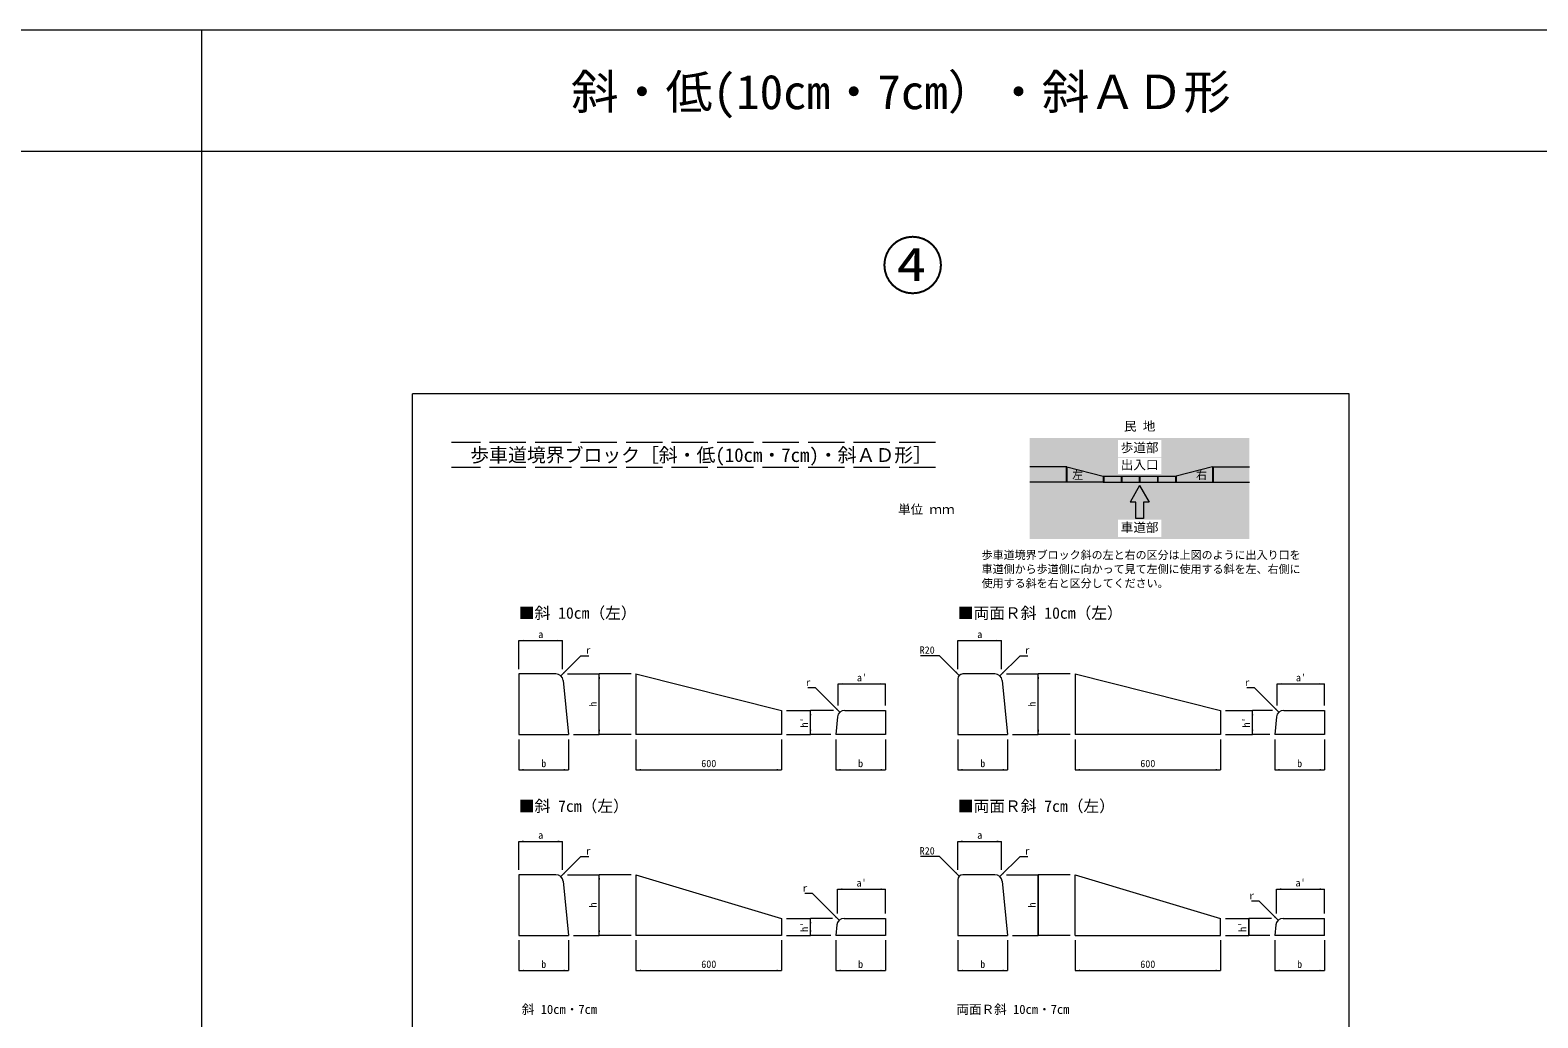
# Model space of a CAD drawing. Units: millimetres at full size. Extents: x 10998 to 40298, y -6982 to 1118.
# Drawn here: x 27871 to 34085, y -2955 to 1118 of the extents above; entities that cross this region are included whole.
import ezdxf
from ezdxf.enums import TextEntityAlignment as Align

# ---------------------------------------------------------------- set-up
doc = ezdxf.new("R2010")
doc.units = ezdxf.units.MM
doc.header["$LTSCALE"] = 25
doc.linetypes.add('DASHED', pattern=[7.5, 6, -1.5])
for name, color, linetype, lineweight in [('0_2', 7, 'Continuous', 20), ('寸法線', 7, 'Continuous', 9), ('本体', 2, 'Continuous', 20), ('枠', 5, 'Continuous', 5), ('ﾊｯﾁﾝｸﾞ', 7, 'Continuous', 9)]:
    doc.layers.add(name, color=color, linetype=linetype, lineweight=lineweight)
doc.layers.add('_0-0_', color=7, linetype='Continuous')
doc.styles.add('ＭＳ ゴシック', font='')
doc.styles.get('ＭＳ ゴシック').set_extended_font_data('MS Gothic')

# ---------------------------------------------------------------- blocks, each defined once
blk = doc.blocks.new('filled_arrow')
at = {"color": 0, "linetype": 'Continuous', "lineweight": -2}
blk.add_solid([(7.5, 1.25), (0, 0), (7.5, -1.25)], dxfattribs=at)

msp = doc.modelspace()

# ---------------------------------------------------------------- hatches: boundary and pattern name
at = {"layer": 'ﾊｯﾁﾝｸﾞ'}
h = msp.add_hatch(color=256, dxfattribs=at)
h.paths.add_polyline_path([(31990.94, -564.32), (31990.94, -683.02), (32143.44, -683.02), (32293.44, -720.52), (32593.44, -720.52), (32743.44, -683.02), (32895.94, -683.02), (32895.94, -564.32)])
h.paths.add_polyline_path([(32354.3, -712.53), (32532.57, -712.53), (32532.57, -645.52), (32354.3, -645.52)], flags=16)
h.paths.add_polyline_path([(32353.64, -642.82), (32533.23, -642.82), (32533.23, -571.86), (32353.64, -571.86)], flags=16)
for color, points in [(8, [(31990.94, -683.02), (31990.94, -745.52), (32895.94, -745.52), (32895.94, -683.02), (32743.44, -683.02), (32593.44, -720.52), (32293.44, -720.52), (32143.44, -683.02)]), (6, [(32404.14, -827.6), (32427.97, -827.6), (32427.97, -895.66), (32458.91, -895.66), (32458.91, -827.6), (32482.74, -827.6), (32443.44, -759.53)])]:
    msp.add_hatch(color=color, dxfattribs=at).paths.add_polyline_path(points)
h = msp.add_hatch(color=256, dxfattribs=at)
h.paths.add_polyline_path([(32895.94, -979.94), (32895.94, -745.52), (31990.94, -745.52), (31990.94, -979.94)])
h.paths.add_polyline_path([(32404.14, -827.6), (32443.44, -759.53), (32482.74, -827.6), (32458.91, -827.6), (32458.91, -895.66), (32427.97, -895.66), (32427.97, -827.6)], flags=16)
h.paths.add_polyline_path([(32353.64, -971.95), (32533.23, -971.95), (32533.23, -900.99), (32353.64, -900.99)], flags=16)

# ---------------------------------------------------------------- linework, layer by layer
at = {"layer": '0_2', "linetype": 'DASHED', "lineweight": 15}
for p, q in [((31601.96, -581.99), (29607.36, -581.99)), ((31601.96, -685.99), (29607.36, -685.99))]:
    msp.add_line(p, q, dxfattribs=at)
at = {"layer": '0_2', "lineweight": 9}
for q in [(32404.14, -827.6), (32482.74, -827.6)]:
    msp.add_line((32443.44, -759.53), q, dxfattribs=at)
msp.add_lwpolyline([(32482.74, -827.6), (32458.91, -827.6), (32458.91, -895.66), (32427.97, -895.66), (32427.97, -827.6), (32404.14, -827.6)], dxfattribs=at)
at = {"layer": '寸法線'}
for p, q in [((29885.13, -1399.09), (30065.13, -1399.09)), ((29885.13, -1516.7), (29885.13, -1399.09)), ((30065.13, -1516.7), (30065.13, -1399.09)), ((31694.41, -1399.09), (31874.41, -1399.09)), ((31694.41, -1516.7), (31694.41, -1399.09)), ((31874.41, -1516.7), (31874.41, -1399.09)), ((30085.13, -1536.7), (30216.67, -1536.7)), ((30216.67, -1786.7), (30216.67, -1536.7)), ((30216.67, -1786.7), (30216.67, -1536.7)), ((30347.89, -1536.7), (30216.67, -1536.7)), ((31894.41, -1536.7), (32025.95, -1536.7)), ((32025.95, -1786.7), (32025.95, -1536.7)), ((32025.95, -1786.7), (32025.95, -1536.7)), ((32157.16, -1536.7), (32025.95, -1536.7)), ((31201.2, -1577.67), (31396.2, -1577.67)), ((31201.2, -1666.7), (31201.2, -1577.67)), ((31396.2, -1666.7), (31396.2, -1577.67)), ((33010.47, -1577.67), (33205.47, -1577.67)), ((33010.47, -1666.7), (33010.47, -1577.67)), ((33205.47, -1666.7), (33205.47, -1577.67)), ((30987.89, -1686.7), (31087.2, -1686.7)), ((31087.2, -1786.7), (31087.2, -1686.7)), ((31087.2, -1786.7), (31087.2, -1686.7)), ((31181.2, -1686.7), (31087.2, -1686.7)), ((32797.16, -1686.7), (32908.71, -1686.7)), ((32908.71, -1786.7), (32908.71, -1686.7)), ((32908.71, -1786.7), (32908.71, -1686.7)), ((32990.47, -1686.7), (32908.71, -1686.7)), ((30110.13, -1786.7), (30216.67, -1786.7)), ((30347.89, -1786.7), (30216.67, -1786.7)), ((30987.89, -1786.7), (31087.2, -1786.7)), ((31171.2, -1786.7), (31087.2, -1786.7)), ((31919.41, -1786.7), (32025.95, -1786.7)), ((32157.16, -1786.7), (32025.95, -1786.7)), ((32797.16, -1786.7), (32908.71, -1786.7)), ((32980.47, -1786.7), (32908.71, -1786.7)), ((29885.13, -1806.7), (29885.13, -1931.64)), ((30090.13, -1806.7), (30090.13, -1931.64)), ((30367.89, -1806.7), (30367.89, -1931.64)), ((30967.89, -1806.7), (30967.89, -1931.64)), ((31191.2, -1806.7), (31191.2, -1931.64)), ((31396.2, -1806.7), (31396.2, -1931.64)), ((31694.41, -1806.7), (31694.41, -1931.64)), ((31899.41, -1806.7), (31899.41, -1931.64)), ((32177.16, -1806.7), (32177.16, -1931.64)), ((32777.16, -1806.7), (32777.16, -1931.64)), ((33000.47, -1806.7), (33000.47, -1931.64)), ((33205.47, -1806.7), (33205.47, -1931.64)), ((29885.13, -1931.64), (30090.13, -1931.64)), ((30367.89, -1931.64), (30967.89, -1931.64)), ((31191.2, -1931.64), (31396.2, -1931.64)), ((31694.41, -1931.64), (31899.41, -1931.64)), ((32177.16, -1931.64), (32777.16, -1931.64)), ((33000.47, -1931.64), (33205.47, -1931.64)), ((29885.13, -2226.81), (30065.13, -2226.81)), ((29885.13, -2344.42), (29885.13, -2226.81)), ((30065.13, -2344.42), (30065.13, -2226.81)), ((30085.13, -2364.42), (30216.56, -2364.42)), ((30216.56, -2614.42), (30216.56, -2364.42)), ((30216.56, -2614.42), (30216.56, -2364.42)), ((30347.89, -2364.42), (30216.56, -2364.42)), ((32025.95, -2614.42), (32025.95, -2364.42)), ((32157.16, -2364.42), (32025.95, -2364.42)), ((31198.2, -2423.88), (31396.2, -2423.88)), ((31198.2, -2524.42), (31198.2, -2423.88)), ((31396.2, -2524.42), (31396.2, -2423.88)), ((30987.89, -2544.42), (31087.2, -2544.42)), ((31087.2, -2614.42), (31087.2, -2544.42)), ((31087.2, -2614.42), (31087.2, -2544.42)), ((31178.2, -2544.42), (31087.2, -2544.42)), ((32893.38, -2614.42), (32893.38, -2544.42)), ((32987.47, -2544.42), (32893.38, -2544.42)), ((29885.13, -2634.42), (29885.13, -2759.36)), ((30090.13, -2634.42), (30090.13, -2759.36)), ((30110.13, -2614.42), (30216.56, -2614.42)), ((30347.89, -2614.42), (30216.56, -2614.42)), ((30367.89, -2634.42), (30367.89, -2759.36)), ((30967.89, -2634.42), (30967.89, -2759.36)), ((30987.89, -2614.42), (31087.2, -2614.42)), ((31171.2, -2614.42), (31087.2, -2614.42)), ((31191.2, -2634.42), (31191.2, -2759.36)), ((31396.2, -2634.42), (31396.2, -2759.36)), ((32157.16, -2614.42), (32025.95, -2614.42)), ((32980.47, -2614.42), (32893.38, -2614.42)), ((29885.13, -2759.36), (30090.13, -2759.36)), ((30367.89, -2759.36), (30967.89, -2759.36)), ((31191.2, -2759.36), (31396.2, -2759.36))]:
    msp.add_line(p, q, dxfattribs=at)
for points in [[(30058.11, -1544.46), (30141.23, -1461.34), (30173.25, -1461.34)], [(31867.39, -1544.46), (31950.5, -1461.34), (31982.52, -1461.34)], [(31208.22, -1694.45), (31108.21, -1594.44), (31076.19, -1594.44)], [(33017.49, -1694.45), (32917.48, -1594.44), (32885.46, -1594.44)], [(30058.11, -2372.18), (30141.23, -2289.06), (30173.25, -2289.06)], [(31867.39, -2372.17), (31950.51, -2289.06), (31982.53, -2289.06)], [(31205.21, -2552.17), (31095.52, -2442.48), (31063.5, -2442.48)]]:
    msp.add_lwpolyline(points, dxfattribs=at)
at = {"layer": '本体', "lineweight": 13}
for p, q in [((32143.44, -683.02), (31990.94, -683.02)), ((32143.44, -683.02), (32293.44, -720.52)), ((32743.44, -683.02), (32593.44, -720.52)), ((32743.44, -683.02), (32895.94, -683.02)), ((32293.44, -745.52), (31990.94, -745.52)), ((32293.44, -720.52), (32593.44, -720.52)), ((32293.44, -745.52), (32593.44, -745.52)), ((32593.44, -745.52), (32895.94, -745.52))]:
    msp.add_line(p, q, dxfattribs=at)
at = {"layer": '本体', "color": 7}
for p, q in [((32140.94, -683.02), (32140.94, -745.52)), ((32143.44, -683.02), (32143.44, -745.52)), ((32743.44, -683.02), (32743.44, -745.52)), ((32745.94, -683.02), (32745.94, -745.52)), ((32293.44, -720.52), (32293.44, -745.52)), ((32295.94, -720.52), (32295.94, -745.52)), ((32367.81, -720.52), (32367.81, -745.52)), ((32370.31, -720.52), (32370.31, -745.52)), ((32442.19, -720.52), (32442.19, -745.52)), ((32444.69, -720.52), (32444.69, -745.52)), ((32516.56, -720.52), (32516.56, -745.52)), ((32519.06, -720.52), (32519.06, -745.52)), ((32590.94, -720.52), (32590.94, -745.52)), ((32593.44, -720.52), (32593.44, -745.52))]:
    msp.add_line(p, q, dxfattribs=at)
at = {"layer": '本体'}
for p, q in [((29885.13, -1536.7), (29885.13, -1786.7)), ((30037.98, -1536.7), (29885.13, -1536.7)), ((30367.89, -1536.7), (30367.89, -1786.7)), ((30367.89, -1536.7), (30967.89, -1686.7)), ((31847.26, -1536.7), (31714.41, -1536.7)), ((32177.16, -1536.7), (32177.16, -1786.7)), ((32177.16, -1536.7), (32777.16, -1686.7)), ((30067.83, -1563.71), (30090.13, -1786.7)), ((31694.41, -1556.7), (31694.41, -1786.7)), ((31877.11, -1563.71), (31899.41, -1786.7)), ((30967.89, -1686.7), (30967.89, -1786.7)), ((31198.5, -1713.71), (31191.2, -1786.7)), ((31228.35, -1686.7), (31396.2, -1686.7)), ((31396.2, -1686.7), (31396.2, -1786.7)), ((32777.16, -1686.7), (32777.16, -1786.7)), ((33007.77, -1713.71), (33000.47, -1786.7)), ((33037.62, -1686.7), (33205.47, -1686.7)), ((33205.47, -1686.7), (33205.47, -1786.7)), ((29885.13, -1786.7), (30090.13, -1786.7)), ((30967.89, -1786.7), (30367.89, -1786.7)), ((31396.2, -1786.7), (31191.2, -1786.7)), ((31694.41, -1786.7), (31899.41, -1786.7)), ((32777.16, -1786.7), (32177.16, -1786.7)), ((33205.47, -1786.7), (33000.47, -1786.7)), ((29885.13, -2364.42), (29885.13, -2614.42)), ((30037.98, -2364.42), (29885.13, -2364.42)), ((30067.83, -2391.44), (30090.13, -2614.42)), ((30367.89, -2364.42), (30367.89, -2614.42)), ((30367.89, -2364.42), (30967.89, -2544.42)), ((31694.41, -2384.42), (31694.41, -2614.42)), ((31847.26, -2364.42), (31714.41, -2364.42)), ((31877.11, -2391.43), (31899.41, -2614.42)), ((32177.16, -2364.42), (32777.16, -2544.42)), ((32177.16, -2614.42), (32177.16, -2364.42)), ((30967.89, -2544.42), (30967.89, -2614.42)), ((31225.34, -2544.42), (31396.2, -2544.42)), ((31396.2, -2544.42), (31396.2, -2614.42)), ((32777.16, -2614.42), (32777.16, -2544.42)), ((33034.62, -2544.42), (33205.47, -2544.42)), ((33205.47, -2614.42), (33205.47, -2544.42)), ((31195.49, -2571.43), (31191.2, -2614.42)), ((33004.77, -2571.43), (33000.47, -2614.42)), ((29885.13, -2614.42), (30090.13, -2614.42)), ((30967.89, -2614.42), (30367.89, -2614.42)), ((31396.2, -2614.42), (31191.2, -2614.42)), ((31694.41, -2614.42), (31899.41, -2614.42)), ((32177.16, -2614.42), (32777.16, -2614.42)), ((33205.47, -2614.42), (33000.47, -2614.42))]:
    msp.add_line(p, q, dxfattribs=at)
for centre, radius, start, end in [((30037.98, -1566.7), 30, 5.7108, 90), ((31714.41, -1556.7), 20, 90, 180), ((31847.26, -1566.7), 30, 5.7108, 90), ((31228.35, -1716.7), 30, 90, 174.28841), ((33037.62, -1716.7), 30, 90, 174.28841), ((30037.98, -2394.42), 30, 5.7108, 90), ((31714.41, -2384.42), 20, 90, 180), ((31847.26, -2394.42), 30, 5.71074, 90), ((31225.34, -2574.42), 30, 90, 174.28925), ((33034.62, -2574.42), 30, 90, 174.28922)]:
    msp.add_arc(centre, radius, start, end, dxfattribs=at)
at = {"layer": '枠', "color": 1, "lineweight": 20}
for p, q in [((40298.09, 1118.01), (10998.09, 1118.01)), ((28578.09, -6981.99), (28578.09, 1118.01)), ((40298.09, 618.01), (10998.09, 618.01))]:
    msp.add_line(p, q, dxfattribs=at)
at = {"layer": '枠', "lineweight": 20}
for p, q in [((33307.36, -381.99), (29447.36, -381.99)), ((29447.36, -5981.99), (29447.36, -381.99)), ((33307.36, -5981.99), (33307.36, -381.99))]:
    msp.add_line(p, q, dxfattribs=at)
at = {"layer": 'ﾊｯﾁﾝｸﾞ'}
for p, q in [((31694.41, -2226.81), (31874.41, -2226.81)), ((31694.41, -2344.42), (31694.41, -2226.81)), ((31874.41, -2344.42), (31874.41, -2226.81)), ((31894.41, -2364.42), (32025.95, -2364.42)), ((32025.95, -2364.42), (32025.95, -2614.42)), ((33007.47, -2423.59), (33205.47, -2423.59)), ((33007.47, -2524.42), (33007.47, -2423.59)), ((33205.47, -2524.42), (33205.47, -2423.59)), ((32797.16, -2544.42), (32893.38, -2544.42)), ((32893.38, -2544.42), (32893.38, -2614.42)), ((31694.41, -2634.42), (31694.41, -2759.36)), ((31899.41, -2634.42), (31899.41, -2759.36)), ((31919.41, -2614.42), (32025.95, -2614.42)), ((32177.16, -2634.42), (32177.16, -2759.36)), ((32777.16, -2634.42), (32777.16, -2759.36)), ((32797.16, -2614.42), (32893.38, -2614.42)), ((33000.47, -2634.42), (33000.47, -2759.36)), ((33205.47, -2634.42), (33205.47, -2759.36)), ((31694.41, -2759.36), (31899.41, -2759.36)), ((32177.16, -2759.36), (32777.16, -2759.36)), ((33000.47, -2759.36), (33205.47, -2759.36))]:
    msp.add_line(p, q, dxfattribs=at)
for points in [[(31700.26, -1542.56), (31619.05, -1461.34), (31540.24, -1461.34)], [(31700.26, -2370.28), (31619.05, -2289.06), (31540.24, -2289.06)], [(33014.49, -2552.17), (32935.86, -2473.54), (32903.84, -2473.54)]]:
    msp.add_lwpolyline(points, dxfattribs=at)

# ---------------------------------------------------------------- block references
at = {"layer": '寸法線', "xscale": 2.67, "yscale": 2.67}
for p in [(29885.13, -1399.09), (31694.41, -1399.09), (31201.2, -1577.67), (33010.47, -1577.67), (29885.13, -1931.64), (30367.89, -1931.64), (31191.2, -1931.64), (31694.41, -1931.64), (32177.16, -1931.64), (33000.47, -1931.64), (29885.13, -2226.81), (31198.2, -2423.88), (29885.13, -2759.36), (30367.89, -2759.36), (31191.2, -2759.36)]:
    msp.add_blockref('filled_arrow', p, dxfattribs=at)
for p, rotation in [((30065.13, -1399.09), 180), ((31874.41, -1399.09), 180), ((30058.11, -1544.46), 45), ((30216.67, -1536.7), 270), ((30216.67, -1536.7), 270), ((31867.39, -1544.46), 45), ((32025.95, -1536.7), 270), ((32025.95, -1536.7), 270), ((31396.2, -1577.67), 180), ((33205.47, -1577.67), 180), ((31087.2, -1686.7), 270), ((31087.2, -1686.7), 270), ((31208.22, -1694.45), 135), ((32908.71, -1686.7), 270), ((32908.71, -1686.7), 270), ((33017.49, -1694.45), 135), ((30216.67, -1786.7), 90), ((30216.67, -1786.7), 90), ((31087.2, -1786.7), 90), ((31087.2, -1786.7), 90), ((32025.95, -1786.7), 90), ((32025.95, -1786.7), 90), ((32908.71, -1786.7), 90), ((32908.71, -1786.7), 90), ((30090.13, -1931.64), 180), ((30967.89, -1931.64), 180), ((31396.2, -1931.64), 180), ((31899.41, -1931.64), 180), ((32777.16, -1931.64), 180), ((33205.47, -1931.64), 180), ((30065.13, -2226.81), 180), ((30058.11, -2372.18), 45), ((31867.39, -2372.17), 45), ((30216.56, -2364.42), 270), ((30216.56, -2364.42), 270), ((31396.2, -2423.88), 180), ((32025.95, -2364.42), 270), ((31087.2, -2544.42), 270), ((31087.2, -2544.42), 270), ((31205.21, -2552.17), 135), ((32893.38, -2544.42), 270), ((30216.56, -2614.42), 90), ((30216.56, -2614.42), 90), ((31087.2, -2614.42), 90), ((31087.2, -2614.42), 90), ((32025.95, -2614.42), 90), ((32893.38, -2614.42), 90), ((30090.13, -2759.36), 180), ((30967.89, -2759.36), 180), ((31396.2, -2759.36), 180)]:
    msp.add_blockref('filled_arrow', p, dxfattribs=dict(at, rotation=rotation))
at = {"layer": 'ﾊｯﾁﾝｸﾞ', "xscale": 2.67, "yscale": 2.67}
for p, rotation in [((31700.26, -1542.56), 135), ((31874.41, -2226.81), 180), ((31700.26, -2370.28), 135), ((32025.95, -2364.42), 270), ((33205.47, -2423.59), 180), ((32893.38, -2544.42), 270), ((33014.49, -2552.17), 135), ((32025.95, -2614.42), 90), ((32893.38, -2614.42), 90), ((31899.41, -2759.36), 180), ((32777.16, -2759.36), 180), ((33205.47, -2759.36), 180)]:
    msp.add_blockref('filled_arrow', p, dxfattribs=dict(at, rotation=rotation))
for p in [(31694.41, -2226.81), (33007.47, -2423.59), (31694.41, -2759.36), (32177.16, -2759.36), (33000.47, -2759.36)]:
    msp.add_blockref('filled_arrow', p, dxfattribs=at)

# ---------------------------------------------------------------- texts
at = {"layer": '0_2', "style": 'ＭＳ ゴシック'}
msp.add_text('斜・低(10cm・7cm）・斜ＡＤ形 ', height=142.4, dxfattribs=at).set_placement((31508.09, 749.49), align=Align.BOTTOM_CENTER)
at = {"layer": '0_2', "color": 1, "style": 'ＭＳ ゴシック'}
msp.add_text('④', height=189.9, dxfattribs=at).set_placement((31508.09, -5.93), align=Align.BOTTOM_CENTER)
at = {"layer": '0_2', "style": 'ＭＳ ゴシック'}
msp.add_text('\u3000歩車道境界ブロック［斜・低(10cm・7cm)・斜ＡＤ形］', height=56.96, dxfattribs=at).set_placement((29607.36, -633.99), align=Align.MIDDLE_LEFT)
for s, p in [('単位 ｍｍ', (31447.75, -888.28)), ('斜 10cm・7cm', (29897.49, -2949.92)), ('両面Ｒ斜 10cm・7cm', (31688.66, -2949.92))]:
    msp.add_text(s, height=37.98, dxfattribs=at).set_placement(p, align=Align.BOTTOM_LEFT)
for s, p in [('歩車道境界ブロック斜の左と右の区分は上図のように出入り口を', (31792.3, -1029.6)), ('車道側から歩道側に向かって見て左側に使用する斜を左、右側に', (31792.3, -1087.94)), ('使用する斜を右と区分してください。', (31792.3, -1146.27))]:
    msp.add_text(s, height=33.23, dxfattribs=at).set_placement(p, align=Align.TOP_LEFT)
at = {"layer": '_0-0_', "style": 'ＭＳ ゴシック'}
for s, height, p in [('民 地', 37.98, (32443.44, -545.31)), ('歩道部', 37.98, (32443.44, -633.61)), ('出入口', 37.98, (32443.44, -704.79)), ('左', 33.23, (32188.02, -743.46)), ('右', 33.23, (32698.86, -743.46)), ('車道部', 37.98, (32443.44, -962.74))]:
    msp.add_text(s, height=height, dxfattribs=at).set_placement(p, align=Align.BOTTOM_CENTER)
for s, p in [('■斜 10cm（左）', (29885.13, -1323.22)), ('■両面Ｒ斜 10cm（左）', (31694.41, -1323.22)), ('■斜 7cm（左）', (29885.13, -2119.48)), ('■両面Ｒ斜 7cm（左）', (31694.41, -2119.48))]:
    msp.add_text(s, height=47.47, dxfattribs=at).set_placement(p, align=Align.BOTTOM_LEFT)
at = {"layer": '寸法線', "style": 'ＭＳ ゴシック'}
for s, p in [('a', (29975.13, -1373.09)), ('a', (31784.41, -1373.09)), ("a'", (31298.7, -1551.67)), ("a'", (33107.97, -1551.67)), ('b', (29987.63, -1905.64)), ('600', (30667.89, -1905.64)), ('b', (31293.7, -1905.64)), ('b', (31796.91, -1905.64)), ('600', (32477.16, -1905.64)), ('b', (33102.97, -1905.64)), ('a', (29975.13, -2200.81)), ("a'", (31297.2, -2397.88)), ('b', (29987.63, -2733.36)), ('600', (30667.89, -2733.36)), ('b', (31293.7, -2733.36))]:
    msp.add_text(s, height=30.38, dxfattribs=at).set_placement(p, align=Align.MIDDLE_CENTER)
for p in [(30161.23, -1422.94), (31970.5, -1422.94), (30161.23, -2250.66), (31970.51, -2250.66)]:
    msp.add_text('r', height=30.38, dxfattribs=at).set_placement(p, align=Align.TOP_LEFT)
for p in [(31088.21, -1556.04), (32897.48, -1556.04), (31075.52, -2404.08)]:
    msp.add_text('r', height=30.38, dxfattribs=at).set_placement(p, align=Align.TOP_RIGHT)
for s, p in [('h', (30190.67, -1661.7)), ('h', (30190.67, -1661.7)), ('h', (31999.95, -1661.7)), ('h', (31999.95, -1661.7)), ("h'", (31061.2, -1736.7)), ("h'", (31061.2, -1736.7)), ("h'", (32882.71, -1736.7)), ("h'", (32882.71, -1736.7)), ('h', (30190.56, -2489.42)), ('h', (30190.56, -2489.42)), ('h', (31999.95, -2489.42)), ("h'", (31061.2, -2579.42)), ("h'", (31061.2, -2579.42)), ("h'", (32867.38, -2579.42))]:
    msp.add_text(s, height=30.38, rotation=90, dxfattribs=at).set_placement(p, align=Align.MIDDLE_CENTER)
at = {"layer": 'ﾊｯﾁﾝｸﾞ', "style": 'ＭＳ ゴシック'}
for s, p in [('R20', (31599.05, -1422.94)), ('R20', (31599.05, -2250.66)), ('r', (32915.86, -2435.14))]:
    msp.add_text(s, height=30.38, dxfattribs=at).set_placement(p, align=Align.TOP_RIGHT)
for s, p in [('a', (31784.41, -2200.81)), ("a'", (33106.47, -2397.59)), ('b', (31796.91, -2733.36)), ('600', (32477.16, -2733.36)), ('b', (33102.97, -2733.36))]:
    msp.add_text(s, height=30.38, dxfattribs=at).set_placement(p, align=Align.MIDDLE_CENTER)
for s, p in [('h', (31999.95, -2489.42)), ("h'", (32867.38, -2579.42))]:
    msp.add_text(s, height=30.38, rotation=90, dxfattribs=at).set_placement(p, align=Align.MIDDLE_CENTER)

doc.saveas('drawing.dxf')
